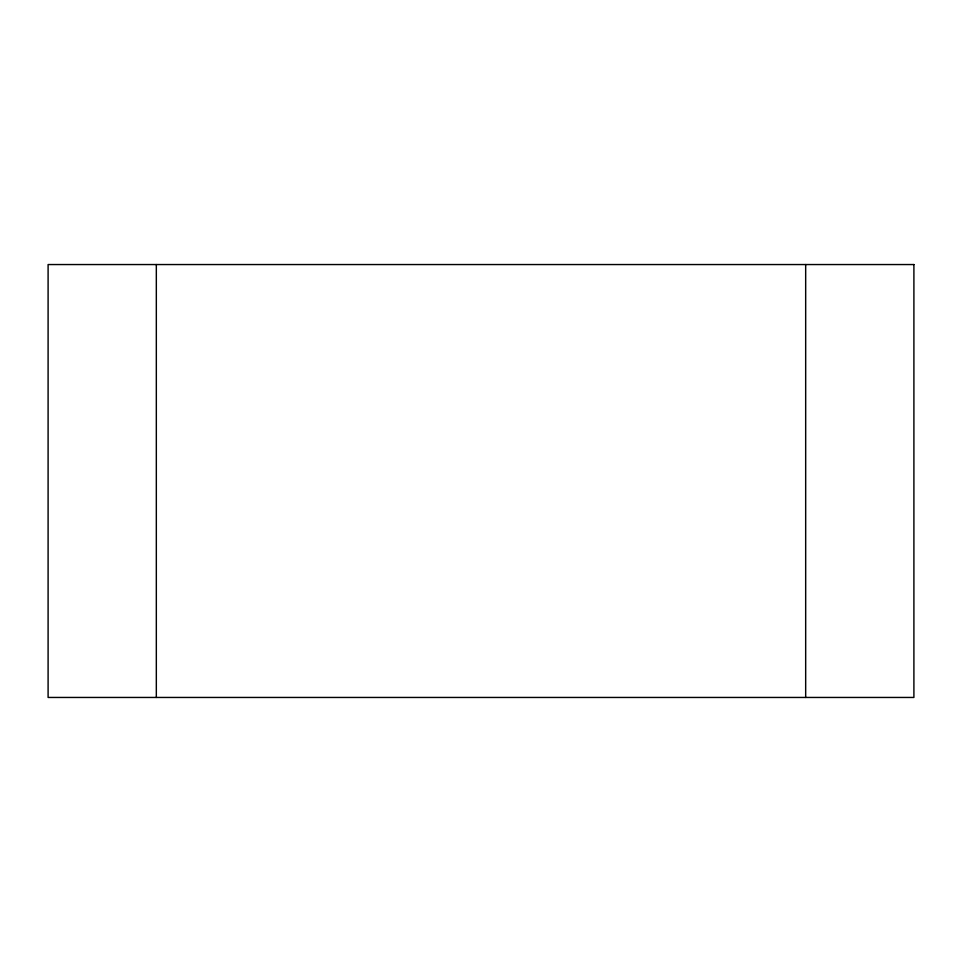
<?xml version="1.0" encoding="UTF-8"?>
<svg xmlns="http://www.w3.org/2000/svg" width="962" height="962" viewBox="0 0 962 962"><rect width="100%" height="100%" fill="white"/><g stroke="black" fill="none" stroke-linecap="round" stroke-linejoin="round"><path stroke-width="1.44" d="M805.675 264.55L805.675 697.45M156.325 264.55L156.325 697.45M913.9 264.55L48.1 264.55L48.1 697.45L913.9 697.45L913.9 264.55"/></g></svg>
